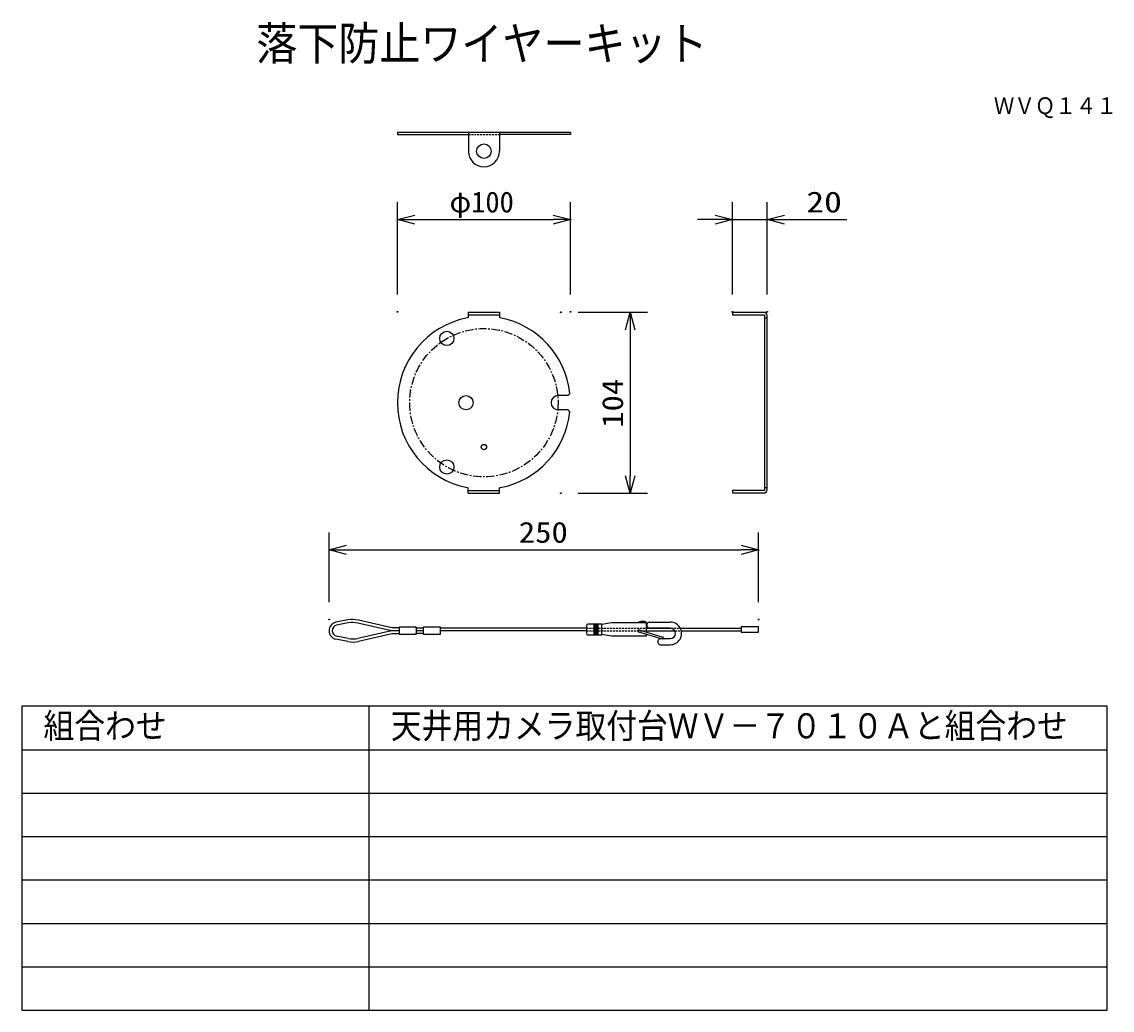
# Model space of a CAD drawing. Units: millimetres, scale not verified. Extents: x -63 to 63, y -57 to 57.
import ezdxf
from ezdxf.enums import TextEntityAlignment as Align

# ---------------------------------------------------------------- set-up
doc = ezdxf.new("R2010")
doc.units = ezdxf.units.MM
doc.header["$LTSCALE"] = 0.190456
doc.header["$PDMODE"] = 32
doc.header["$PDSIZE"] = 0.0952
doc.linetypes.add('CHAIN1', pattern=[8, 5, -1, 1, -1])
doc.linetypes.add('DASHED1', pattern=[1.8, 1.2, -0.6])
for name, color, linetype in [('0-0_MOJI1', 2, 'Continuous'), ('0-1_TOUROKU', 1, 'Continuous'), ('0-2_GAIKEI', 7, 'Continuous'), ('0-3_WAKU', 3, 'Continuous'), ('0-4_DEFPOINTS', 7, 'Continuous')]:
    doc.layers.add(name, color=color, linetype=linetype)
doc.styles.add('ＭＳ ゴシック', font='')
doc.styles.get('ＭＳ ゴシック').set_extended_font_data('MS Gothic')

# ---------------------------------------------------------------- blocks, each defined once
blk = doc.blocks.new('_OPEN30')
at = {"layer": '0-4_DEFPOINTS'}
blk.add_line((0, 0), (-1, 0), dxfattribs=at)
blk.add_lwpolyline([(-1, 0.26795), (0, 0), (-1, -0.26795)], dxfattribs=at)

msp = doc.modelspace()

# ---------------------------------------------------------------- linework, layer by layer
at = {"layer": '0-2_GAIKEI'}
for p, q in [((-19.2677, 44.6105), (0.6525, 44.6105)), ((-11.0946, 44.6105), (-11.0946, 42.404)), ((-7.5076, 44.6105), (-7.5076, 42.404)), ((-11.1076, 23.8546), (-7.5076, 23.8546)), ((-11.1076, 23.8546), (-11.1076, 23.2206)), ((-7.5076, 23.8546), (-7.5076, 23.2206)), ((23.0233, 23.5661), (23.0233, 3.3338)), ((23.3068, 3.4099), (23.3068, 23.4898)), ((-11.1076, 3.0282), (-11.1076, 3.6622)), ((-11.1076, 3.0282), (-7.5076, 3.0282)), ((-7.5076, 3.0282), (-7.5076, 3.6622)), ((-24.9855, -11.5653), (-26.34, -11.8405)), ((-24.9191, -11.9119), (-26.2696, -12.1863)), ((-19.9581, -12.8224), (-23.8131, -11.9463)), ((-19.8934, -12.4717), (-23.7351, -11.602)), ((-19.0732, -12.4717), (-19.8934, -12.4717)), ((-19.0732, -12.4044), (-19.0732, -13.2289)), ((-17.0918, -12.4044), (-19.0732, -12.4044)), ((-19.0732, -12.4044), (-19.0732, -13.2289)), ((-17.0918, -12.4044), (-19.0732, -12.4044)), ((-17.0918, -12.5138), (-17.0918, -12.4044)), ((-17.0918, -12.5138), (-17.0918, -12.4044)), ((-16.9443, -12.5138), (-17.0918, -12.5138)), ((-16.2946, -12.5138), (-17.0918, -12.5138)), ((-17.0896, -12.4044), (-17.0896, -13.2289)), ((-14.3132, -12.4044), (-16.2948, -12.4044)), ((-16.2948, -12.4044), (-16.2948, -12.5138)), ((-14.3132, -12.4044), (-16.2948, -12.4044)), ((-16.2948, -12.4044), (-16.2948, -12.5138)), ((-16.2946, -12.4044), (-16.2946, -13.2289)), ((-14.3132, -13.2289), (-14.3132, -12.4044)), ((-14.3132, -13.2289), (-14.3132, -12.4044)), ((2.5031, -12.5299), (-14.3132, -12.5299)), ((2.5031, -12.2455), (2.5031, -13.1079)), ((4.282, -12.0455), (2.7031, -12.0455)), ((5.3862, -11.9187), (4.282, -12.114)), ((4.282, -13.3079), (4.282, -12.0455)), ((9.427, -11.9187), (5.3862, -11.9187)), ((9.427, -12.9812), (9.427, -11.9187)), ((9.427, -12.5299), (12.2653, -12.5299)), ((9.8107, -11.8136), (12.1547, -11.8136)), ((12.1547, -12.5195), (9.8107, -12.5195)), ((13.3215, -12.5299), (20.3284, -12.5299)), ((22.3227, -12.3853), (20.3284, -12.3853)), ((20.3284, -12.3853), (20.3284, -12.9678)), ((22.3227, -12.9678), (22.3227, -12.3853)), ((-24.9893, -14.0748), (-26.3402, -13.8002)), ((-24.923, -13.7282), (-26.2698, -13.4543)), ((-19.9581, -12.8224), (-23.8131, -13.6944)), ((-19.8934, -13.169), (-23.7351, -14.0387)), ((-19.0732, -12.8224), (-19.9581, -12.8224)), ((-19.0732, -13.169), (-19.8934, -13.169)), ((-19.0732, -13.2289), (-17.0918, -13.2289)), ((-19.0732, -13.2289), (-17.0918, -13.2289)), ((-16.2946, -12.813), (-17.0918, -12.813)), ((-17.0918, -13.1087), (-16.9443, -13.1087)), ((-17.0918, -13.2289), (-17.0918, -13.1087)), ((-17.0918, -13.1087), (-16.2946, -13.1087)), ((-17.0918, -13.2289), (-17.0918, -13.1087)), ((-16.2948, -13.1087), (-16.2948, -13.2289)), ((-16.2948, -13.1087), (-16.2948, -13.2289)), ((-16.2948, -13.2289), (-14.3132, -13.2289)), ((-16.2948, -13.2289), (-14.3132, -13.2289)), ((2.5031, -12.8235), (-14.3132, -12.8235)), ((4.282, -13.3079), (2.7031, -13.3079)), ((5.3862, -13.435), (4.282, -13.2394)), ((9.427, -13.435), (5.3862, -13.435)), ((8.5085, -12.9256), (11.2225, -13.7434)), ((8.5696, -12.7229), (11.2834, -13.5405)), ((9.427, -12.8235), (12.6774, -12.8235)), ((9.427, -13.435), (9.427, -13.2022)), ((11.0696, -13.7247), (11.1613, -13.7247)), ((11.3157, -13.7247), (12.1547, -13.7247)), ((13.4287, -12.8235), (20.3284, -12.8235)), ((20.3284, -12.9678), (22.3227, -12.9678)), ((11.0696, -14.4306), (12.1547, -14.4306))]:
    msp.add_line(p, q, dxfattribs=at)
at = {"layer": '0-2_GAIKEI', "color": 1, "linetype": 'DASHED1'}
for p, q in [((-11.0946, 44.3268), (-7.5076, 44.3268)), ((2.5031, -12.5299), (9.427, -12.5299)), ((12.2653, -12.5299), (13.3215, -12.5299)), ((2.5031, -12.8235), (9.427, -12.8235)), ((12.6774, -12.8235), (13.4287, -12.8235))]:
    msp.add_line(p, q, dxfattribs=at)
at = {"layer": '0-2_GAIKEI', "color": 1}
for p, q in [((-11.1076, 23.5597), (-7.5076, 23.5597)), ((23.0233, 23.2216), (23.3068, 23.2216)), ((-11.1076, 3.323), (-7.5076, 3.323)), ((23.0233, 3.6611), (23.3068, 3.6611)), ((3.3024, -12.1889), (3.9048, -12.1889)), ((3.3024, -12.276), (3.9048, -12.276)), ((3.3024, -12.3631), (3.9048, -12.3631)), ((3.3024, -12.4499), (3.9048, -12.4499)), ((3.3024, -12.537), (3.9048, -12.537)), ((3.3024, -12.6241), (3.9048, -12.6241)), ((3.3024, -12.7112), (3.9048, -12.7112)), ((3.3024, -12.798), (3.9048, -12.798)), ((3.3024, -12.8849), (3.9048, -12.8849)), ((3.3024, -12.9717), (3.9048, -12.9717)), ((3.3024, -13.0588), (3.9048, -13.0588)), ((3.3024, -13.1459), (3.9048, -13.1459))]:
    msp.add_line(p, q, dxfattribs=at)
at = {"layer": '0-2_GAIKEI'}
for points in [[(-19.2677, 44.6105), (-19.2677, 44.3268), (-11.0946, 44.3268)], [(0.6525, 44.6105), (0.6525, 44.3268), (-7.5076, 44.3268)], [(22.9468, 23.8498), (19.3048, 23.8498), (19.3048, 23.5661), (23.0233, 23.5661)], [(0.5944, 14.5162), (0.3422, 14.264), (-0.7567, 14.264)], [(0.5981, 12.4021), (0.3817, 12.6188), (-0.7567, 12.6188)], [(23.0233, 3.3338), (19.3048, 3.3338), (19.3048, 3.0499), (22.9468, 3.0499)]]:
    msp.add_lwpolyline(points, dxfattribs=at)
at = {"layer": '0-2_GAIKEI', "color": 1}
for centre, radius in [((-9.3085, 42.4105), 0.8344), ((-13.5753, 20.8466), 0.8227), ((-11.3682, 13.4414), 0.8227), ((-9.3076, 8.3334), 0.3098), ((-13.5753, 6.0361), 0.8227)]:
    msp.add_circle(centre, radius, dxfattribs=at)
at = {"layer": '0-2_GAIKEI', "color": 1, "linetype": 'CHAIN1'}
msp.add_circle((-9.3076, 13.4414), 8.5432, dxfattribs=at)
at = {"layer": '0-2_GAIKEI'}
for centre, radius, start, end in [((-9.3011, 42.404), 1.7935, 180, 0), ((-9.3076, 13.4414), 9.9601, 100.93666, 259.06334), ((-9.3076, 13.4414), 9.9601, 6.19494, 79.06334), ((22.9468, 23.4898), 0.36, 0, 90), ((-0.7567, 13.4414), 0.8226, 90, 270), ((-9.3076, 13.4414), 9.9601, 280.93666, 354.01044), ((22.9468, 3.4099), 0.36, 270, 360), ((-26.1232, -12.8204), 1.0036, 102.47105, 257.51692), ((-26.1249, -12.8203), 0.6503, 102.8505, 257.1309), ((-24.45, -14.6434), 3.1243, 76.77346, 99.87019), ((-24.4505, -14.6445), 2.7725, 76.70897, 99.73118), ((2.7031, -12.2455), 0.2, 90, 180), ((9.8107, -12.1666), 0.3529, 90, 270.00001), ((12.1547, -13.1221), 1.3085, 269.99998, 90), ((12.1541, -13.1219), 0.6024, 270.0546, 89.94536), ((-24.4505, -10.9962), 2.7725, 260.26882, 283.29103), ((2.7031, -13.1079), 0.2, 180, 270), ((8.5391, -12.8242), 0.1058, 73.22224, 253.24713), ((11.0696, -14.0777), 0.3529, 90, 270.00001), ((11.2529, -13.6419), 0.1059, 253.16701, 73.2948), ((-24.45, -10.9973), 3.1243, 260.12981, 283.22654)]:
    msp.add_arc(centre, radius, start, end, dxfattribs=at)
msp.add_ellipse((8.9028, -11.9187), major_axis=(0.5073, 0.0433), ratio=0.346266, start_param=6.04162014, end_param=9.1832128, dxfattribs=at)
at = {"layer": '0-3_WAKU'}
for p, q in [((-19.2677, 25.9012), (-19.2677, 36.5253)), ((0.6525, 25.9012), (0.6525, 36.5253)), ((19.3048, 25.9012), (19.3048, 36.5253)), ((23.3068, 25.9012), (23.3068, 36.5253)), ((-17.2677, 34.5253), (-1.3475, 34.5253)), ((17.3048, 34.5253), (15.3048, 34.5253)), ((19.3048, 34.5253), (23.3068, 34.5253)), ((25.3068, 34.5253), (32.4735, 34.5253)), ((1.5423, 23.8546), (9.5423, 23.8546)), ((7.5423, 21.8546), (7.5423, 5.0281)), ((1.5423, 3.0282), (9.5423, 3.0282)), ((-27.1276, -9.5143), (-27.1276, -1.5143)), ((22.3282, -9.5143), (22.3282, -1.5143)), ((-25.1276, -3.5143), (20.3282, -3.5143))]:
    msp.add_line(p, q, dxfattribs=at)
at = {"layer": '0-3_WAKU', "color": 4}
for p, q in [((-22.5191, -56.5172), (-22.5191, -21.5172)), ((62.4808, -56.5172), (62.4808, -21.5172)), ((-62.519, -56.5172), (62.4808, -56.5172))]:
    msp.add_line(p, q, dxfattribs=at)
at = {"layer": '0-3_WAKU', "color": 1}
for p, q in [((-62.519, -26.5172), (62.4808, -26.5172)), ((-62.519, -31.5172), (62.4808, -31.5172)), ((-62.519, -36.5172), (62.4808, -36.5172)), ((-62.519, -41.5172), (62.4808, -41.5172)), ((-62.519, -46.5172), (62.4808, -46.5172)), ((-62.519, -51.5172), (62.4808, -51.5172))]:
    msp.add_line(p, q, dxfattribs=at)
at = {"layer": '0-3_WAKU', "color": 4}
msp.add_lwpolyline([(62.4808, -21.5172), (-62.519, -21.5172), (-62.519, -56.5172)], dxfattribs=at)
at = {"layer": '0-4_DEFPOINTS'}
for p in [(0.6525, 34.5253), (23.3068, 34.5253), (-19.2677, 23.9012), (-0.4577, 23.8546), (0.6525, 23.9012), (19.3048, 23.9012), (23.3068, 23.9012), (-0.4577, 3.0282), (7.5423, 3.0282), (22.3282, -3.5143), (-27.1276, -11.5143), (22.3282, -11.5143)]:
    msp.add_point(p, dxfattribs=at)

# ---------------------------------------------------------------- block references
at = {"layer": '0-3_WAKU', "xscale": 2, "yscale": 2}
for p, rotation in [((-19.2677, 34.5253), 180), ((23.3068, 34.5253), 180), ((7.5423, 23.8546), 90), ((7.5423, 3.0282), 270), ((-27.1276, -3.5143), 180)]:
    msp.add_blockref('_OPEN30', p, dxfattribs=dict(at, rotation=rotation))
for p in [(0.6525, 34.5253), (19.3048, 34.5253), (22.3282, -3.5143)]:
    msp.add_blockref('_OPEN30', p, dxfattribs=at)

# ---------------------------------------------------------------- texts
at = {"layer": '0-0_MOJI1', "style": 'ＭＳ ゴシック', "width": 0.9}
for s, height, p in [('落下防止ワイヤーキット', 3.848, (-35.519, 51.7425)), ('組合わせ', 2.886, (-60.019, -26.0724)), ('天井用カメラ取付台ＷＶ－７０１０Ａと組合わせ', 2.886, (-20.0191, -26.0724))]:
    msp.add_text(s, height=height, dxfattribs=at).set_placement(p, align=Align.BOTTOM_LEFT)
at = {"layer": '0-1_TOUROKU', "style": 'ＭＳ ゴシック', "width": 0.9}
msp.add_text('ＷＶＱ１４１', height=1.924, dxfattribs=at).set_placement((49.4141, 46.1125), align=Align.BOTTOM_LEFT)
at = {"layer": '0-3_WAKU', "style": 'ＭＳ ゴシック'}
msp.add_text('φ100', height=2.406, dxfattribs=at).set_placement((-13.261, 34.6349), align=Align.BOTTOM_LEFT)
for s, width, p in [('20', 1.25, (27.8232, 34.6349)), ('250', 1.15, (-5.2868, -3.4047))]:
    msp.add_text(s, height=2.406, dxfattribs=dict(at, width=width)).set_placement(p, align=Align.BOTTOM_LEFT)
at = {"layer": '0-3_WAKU', "style": 'ＭＳ ゴシック', "width": 1.15}
msp.add_text('104', height=2.406, rotation=90, dxfattribs=at).set_placement((7.4327, 10.5542), align=Align.BOTTOM_LEFT)

doc.saveas('drawing.dxf')
